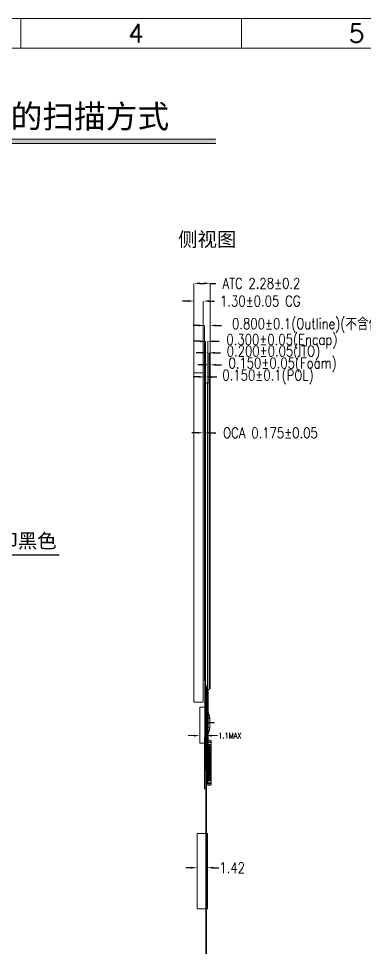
# Model space of a CAD drawing. Header units: millimetres. Extents: x 1134 to 2451, y -9 to 375.
# Drawn here: x 2229.8 to 2278.4, y 244.8 to 375.4 of the extents above; entities that cross this region are included whole.
import ezdxf

# ---------------------------------------------------------------- set-up
doc = ezdxf.new("R2010")
doc.units = ezdxf.units.MM
doc.layers.get('0').update_dxf_attribs({"lineweight": 5})
doc.layers.get('Defpoints').update_dxf_attribs({"lineweight": 5})
doc.layers.add('12 Center_line', color=1, linetype='Continuous')
for name, color, linetype, lineweight in [('COF', 110, 'Continuous', 5), ('COF-IC', 2, 'Continuous', 5), ('DIM', 3, 'Continuous', 5), ('Encap', 210, 'Continuous', 5), ('FPC', 50, 'Continuous', 5), ('ITO', 2, 'Continuous', 5), ('lens', 6, 'Continuous', 13), ('MFPC', 50, 'Continuous', 5), ('POL', 202, 'Continuous', 5), ('TAPE-Form', 32, 'Continuous', 5), ('图框', 7, 'Continuous', 5)]:
    doc.layers.add(name, color=color, linetype=linetype, lineweight=lineweight)
doc.styles.add('RD', font='ROMAND.shx', dxfattribs={"width": 0.8})
doc.styles.get("Standard").update_dxf_attribs({"font": 'txt', "bigfont": 'gbcbig.shx'})
doc.dimstyles.new('DIM', dxfattribs={"dimtxt": 1.5, "dimasz": 0.8, "dimexe": 0, "dimexo": 0.5, "dimgap": 0.11, "dimtad": 0, "dimzin": 1, "dimdsep": 46, "dimtxsty": 'RD', "dimcen": 0, "dimclrd": 256, "dimclre": 256, "dimclrt": 256, "dimadec": 0, "dimazin": 0, "dimtm": 1e-09, "dimtfac": 1, "dimtofl": 0, "dimtmove": 0, "dimatfit": 3, "dimfxl": 0, "dimlwe": -1, "dimarcsym": 0})

# ---------------------------------------------------------------- blocks, each defined once
blk = doc.blocks.new('*D114')
at = {"layer": 'Defpoints', "color": 0, "lineweight": 5, "transparency": 16777216}
for p in [(2256.71, 332.27), (2255.91, 323.66), (2256.71, 323.42)]:
    blk.add_point(p, dxfattribs=at)
at = {"layer": 'DIM', "lineweight": -2, "transparency": 16777216}
for p, q in [((2255.11, 332.27), (2254.31, 332.27)), ((2257.51, 332.27), (2258.31, 332.27))]:
    blk.add_line(p, q, dxfattribs=at)
at = {"layer": 'DIM', "transparency": 16777216}
for p, q in [((2255.91, 324.16), (2255.91, 332.27)), ((2256.71, 323.92), (2256.71, 332.27))]:
    blk.add_line(p, q, dxfattribs=at)
at = {"layer": 'DIM', "lineweight": 5, "transparency": 16777216}
for points in [[(2255.11, 332.4), (2255.11, 332.14), (2255.91, 332.27)], [(2257.51, 332.4), (2257.51, 332.14), (2256.71, 332.27)]]:
    blk.add_solid(points, dxfattribs=at)
at = {"layer": 'DIM', "lineweight": 5, "transparency": 16777216, "insert": (2274.42, 332.27), "char_height": 1.5, "attachment_point": 5, "style": 'RD'}
blk.add_mtext('0.800±0.1(Outline)(不含保护膜+FPC)', dxfattribs=at)
blk = doc.blocks.new('*D115')
at = {"layer": 'Defpoints', "color": 0, "lineweight": 5, "transparency": 16777216}
for p in [(2256.36, 328.43), (2256.36, 323.76), (2256.56, 323.76)]:
    blk.add_point(p, dxfattribs=at)
at = {"layer": 'DIM', "lineweight": -2, "transparency": 16777216}
for p, q in [((2255.56, 328.43), (2254.76, 328.43)), ((2257.36, 328.43), (2258.16, 328.43))]:
    blk.add_line(p, q, dxfattribs=at)
at = {"layer": 'DIM', "transparency": 16777216}
for p, q in [((2256.36, 324.26), (2256.36, 328.43)), ((2256.56, 324.26), (2256.56, 328.43))]:
    blk.add_line(p, q, dxfattribs=at)
at = {"layer": 'DIM', "lineweight": 5, "transparency": 16777216}
for points in [[(2255.56, 328.56), (2255.56, 328.3), (2256.36, 328.43)], [(2257.36, 328.56), (2257.36, 328.3), (2256.56, 328.43)]]:
    blk.add_solid(points, dxfattribs=at)
at = {"layer": 'DIM', "lineweight": 5, "transparency": 16777216, "insert": (2265.61, 328.43), "char_height": 1.5, "attachment_point": 5, "style": 'RD'}
blk.add_mtext('0.200±0.05(ITO)', dxfattribs=at)
blk = doc.blocks.new('*D116')
at = {"layer": 'Defpoints', "color": 0, "lineweight": 5, "transparency": 16777216}
for p in [(2256.06, 325.04), (2255.91, 323.66), (2256.06, 323.76)]:
    blk.add_point(p, dxfattribs=at)
at = {"layer": 'DIM', "lineweight": -2, "transparency": 16777216}
for p, q in [((2255.11, 325.04), (2254.31, 325.04)), ((2256.86, 325.04), (2257.66, 325.04))]:
    blk.add_line(p, q, dxfattribs=at)
at = {"layer": 'DIM', "transparency": 16777216}
for p, q in [((2255.91, 324.16), (2255.91, 325.04)), ((2256.06, 324.26), (2256.06, 325.04))]:
    blk.add_line(p, q, dxfattribs=at)
at = {"layer": 'DIM', "lineweight": 5, "transparency": 16777216}
for points in [[(2255.11, 325.17), (2255.11, 324.91), (2255.91, 325.04)], [(2256.86, 325.17), (2256.86, 324.91), (2256.06, 325.04)]]:
    blk.add_solid(points, dxfattribs=at)
at = {"layer": 'DIM', "lineweight": 5, "transparency": 16777216, "insert": (2264.85, 325.04), "char_height": 1.5, "attachment_point": 5, "style": 'RD'}
blk.add_mtext('0.150±0.1(POL)', dxfattribs=at)
blk = doc.blocks.new('*D120')
at = {"layer": 'Defpoints', "color": 0, "lineweight": 5, "transparency": 16777216}
for p in [(2256.71, 326.74), (2256.56, 323.76), (2256.71, 319.59)]:
    blk.add_point(p, dxfattribs=at)
at = {"layer": 'DIM', "lineweight": -2, "transparency": 16777216}
for p, q in [((2255.76, 326.74), (2254.96, 326.74)), ((2257.51, 326.74), (2258.31, 326.74))]:
    blk.add_line(p, q, dxfattribs=at)
at = {"layer": 'DIM', "transparency": 16777216}
for p, q in [((2256.56, 324.26), (2256.56, 326.74)), ((2256.71, 320.09), (2256.71, 326.74))]:
    blk.add_line(p, q, dxfattribs=at)
at = {"layer": 'DIM', "lineweight": 5, "transparency": 16777216}
for points in [[(2255.76, 326.87), (2255.76, 326.61), (2256.56, 326.74)], [(2257.51, 326.87), (2257.51, 326.61), (2256.71, 326.74)]]:
    blk.add_solid(points, dxfattribs=at)
at = {"layer": 'DIM', "lineweight": 5, "transparency": 16777216, "insert": (2266.9, 326.74), "char_height": 1.5, "attachment_point": 5, "style": 'RD'}
blk.add_mtext('0.150±0.05(Foam)', dxfattribs=at)
blk = doc.blocks.new('*D121')
at = {"layer": 'Defpoints', "color": 0, "lineweight": 5, "transparency": 16777216}
for p in [(2256.06, 330.05), (2256.06, 323.76), (2256.36, 323.76)]:
    blk.add_point(p, dxfattribs=at)
at = {"layer": 'DIM', "lineweight": -2, "transparency": 16777216}
for p, q in [((2255.26, 330.05), (2254.46, 330.05)), ((2257.16, 330.05), (2257.96, 330.05))]:
    blk.add_line(p, q, dxfattribs=at)
at = {"layer": 'DIM', "transparency": 16777216}
for p, q in [((2256.06, 324.26), (2256.06, 330.05)), ((2256.36, 324.26), (2256.36, 330.05))]:
    blk.add_line(p, q, dxfattribs=at)
at = {"layer": 'DIM', "lineweight": 5, "transparency": 16777216}
for points in [[(2255.26, 330.18), (2255.26, 329.91), (2256.06, 330.05)], [(2257.16, 330.18), (2257.16, 329.91), (2256.36, 330.05)]]:
    blk.add_solid(points, dxfattribs=at)
at = {"layer": 'DIM', "lineweight": 5, "transparency": 16777216, "insert": (2266.81, 330.05), "char_height": 1.5, "attachment_point": 5, "style": 'RD'}
blk.add_mtext('0.300±0.05(Encap)', dxfattribs=at)
blk = doc.blocks.new('R213NRK-001-PNL-V01-B')
at = {"layer": 'Encap', "lineweight": 5}
for p, q in [((427.11, 310.02), (426.81, 310.02)), ((426.81, 310.02), (426.81, 267.41)), ((426.81, 267.41), (427.11, 267.41))]:
    blk.add_line(p, q, dxfattribs=at)
at = {"layer": 'ITO', "lineweight": 5}
for p, q in [((427.31, 310.02), (427.11, 310.02)), ((427.11, 310.02), (427.11, 266.89)), ((427.31, 266.89), (427.31, 310.02)), ((427.11, 266.89), (427.31, 266.89))]:
    blk.add_line(p, q, dxfattribs=at)
blk = doc.blocks.new('R213NRK-001-PNLA-V01-B')
at = {"layer": 'POL', "color": 200, "lineweight": 5}
for p, q in [((678.34, 309.75), (678.19, 309.75)), ((678.19, 309.75), (678.19, 267.91)), ((678.34, 267.91), (678.19, 267.91))]:
    blk.add_line(p, q, dxfattribs=at)
at = {"layer": 'ITO', "lineweight": 5}
blk.add_blockref('R213NRK-001-PNL-V01-B', (251.53, -0.17), dxfattribs=at)
blk = doc.blocks.new('R213NRK-001-Form-V01-B')
at = {"layer": 'TAPE-Form', "lineweight": 5}
for p, q in [((912.75, 310.76), (912.75, 267.93)), ((912.9, 310.76), (912.75, 310.76)), ((912.9, 267.93), (912.9, 310.76)), ((912.75, 267.93), (912.9, 267.93))]:
    blk.add_line(p, q, dxfattribs=at)
blk = doc.blocks.new('R213NRK-001-COF-V01-B')
at = {"layer": 'COF', "lineweight": 5}
h = blk.add_hatch(dxfattribs=at)
h.set_pattern_fill('CROSS', color=256, scale=0.005)
h.set_pattern_definition([(0, (-1078.979898, 436.67476), (0.03175, 0.03175), [0.015875, -0.047625]), (90, (-1078.97196, 436.666822), (-0.03175, 0.03175), [0.015875, -0.047625])])
h.paths.add_polyline_path([(392.66, 295.5), (392.66, 294.79), (392.59, 294.79), (392.59, 294.48), (392.66, 294.48), (392.66, 294.54), (392.89, 294.54, 0.029231)])
h.paths.add_polyline_path([(392.66, 292.94), (392.66, 292.24, 0.029231), (392.89, 293.19), (392.66, 293.19), (392.66, 293.26), (392.59, 293.26), (392.59, 292.94)])
at = {"layer": '12 Center_line'}
blk.add_lwpolyline([(393.53, 293.87), (392.3, 293.87)], dxfattribs=at)
at = {"layer": 'COF', "lineweight": 5}
for p, q in [((392.45, 298.93), (392.52, 298.93)), ((392.45, 288.85), (392.45, 298.93)), ((392.52, 298.93), (392.52, 288.85)), ((392.52, 288.85), (392.45, 288.85))]:
    blk.add_line(p, q, dxfattribs=at)
at = {"layer": 'COF', "color": 2, "lineweight": 5}
for p, q in [((392.59, 298.93), (392.52, 298.93)), ((392.59, 294.32), (392.59, 298.93)), ((392.52, 294.32), (392.59, 294.32)), ((392.52, 293.41), (392.59, 293.41)), ((392.59, 293.41), (392.59, 288.85)), ((392.59, 288.85), (392.52, 288.85))]:
    blk.add_line(p, q, dxfattribs=at)
at = {"layer": 'COF', "color": 5, "lineweight": 5}
for p, q in [((392.66, 298.46), (392.59, 298.46)), ((392.66, 294.18), (392.66, 298.46)), ((392.59, 294.79), (392.66, 294.79)), ((392.59, 292.94), (392.66, 292.94)), ((392.66, 292.94), (392.66, 290.45)), ((392.66, 290.45), (392.59, 290.45))]:
    blk.add_line(p, q, dxfattribs=at)
at = {"layer": 'COF', "lineweight": 5}
for points in [[(392.89, 294.54, 0.029231), (392.66, 295.5)], [(392.89, 293.19, -0.029231), (392.66, 292.24)]]:
    blk.add_lwpolyline(points, format="xyb", dxfattribs=at)
at = {"layer": 'COF-IC', "lineweight": 5}
for p, q in [((392.66, 294.48), (392.59, 294.48)), ((392.59, 294.48), (392.59, 294.34)), ((392.59, 294.34), (392.66, 294.34)), ((392.89, 294.54), (392.66, 294.54)), ((392.66, 294.54), (392.66, 293.19)), ((392.66, 294.34), (392.66, 294.48)), ((392.89, 293.19), (392.89, 294.54)), ((392.59, 293.4), (392.66, 293.4)), ((392.59, 293.26), (392.59, 293.4)), ((392.66, 293.26), (392.59, 293.26)), ((392.66, 293.4), (392.66, 293.26)), ((392.66, 293.19), (392.89, 293.19))]:
    blk.add_line(p, q, dxfattribs=at)
blk = doc.blocks.new('OK-23GM024-04-B')
at = {"layer": 'FPC', "color": 7, "lineweight": 5}
for p, q in [((1479.37, 126.16), (1479.37, 120.06)), ((1479.99, 125.66), (1479.37, 125.66)), ((1479.84, 125.41), (1479.37, 125.41)), ((1479.43, 125.41), (1479.43, 125.2)), ((1479.44, 126.06), (1479.44, 125.96)), ((1480.02, 126.06), (1479.44, 126.06)), ((1480.02, 125.96), (1479.44, 125.96)), ((1479.46, 126.06), (1479.46, 125.96)), ((1479.47, 126.26), (1479.55, 126.28)), ((1479.87, 126.26), (1479.47, 126.26)), ((1479.55, 126.28), (1479.87, 126.28)), ((1479.57, 125.66), (1479.57, 125.41)), ((1479.84, 125.62), (1479.57, 125.62)), ((1479.84, 125.45), (1479.57, 125.45)), ((1479.58, 125.38), (1479.58, 125.23)), ((1479.58, 125.38), (1479.6, 125.37)), ((1479.76, 125.38), (1479.58, 125.38)), ((1479.64, 126.06), (1479.64, 125.96)), ((1479.74, 125.37), (1479.76, 125.38)), ((1479.76, 125.38), (1479.76, 125.23)), ((1479.78, 125.41), (1479.78, 125.2)), ((1479.8, 125.4), (1479.81, 125.38)), ((1479.87, 126.11), (1479.82, 126.06)), ((1479.82, 125.96), (1479.82, 126.06)), ((1479.82, 125.96), (1479.87, 125.91)), ((1479.82, 120.56), (1479.82, 125.66)), ((1479.84, 125.66), (1479.84, 120.56)), ((1479.87, 125.86), (1479.87, 126.28)), ((1479.87, 125.86), (1479.99, 125.76)), ((1479.89, 126.06), (1479.89, 125.96)), ((1479.91, 126.06), (1479.91, 125.96)), ((1479.96, 126.06), (1479.96, 125.96)), ((1479.98, 126.06), (1479.98, 125.96)), ((1479.99, 125.76), (1479.99, 120.46)), ((1480.02, 126.06), (1480.02, 125.96)), ((1479.84, 125.2), (1479.37, 125.2)), ((1479.84, 125.01), (1479.37, 125.01)), ((1479.84, 124.8), (1479.37, 124.8)), ((1479.84, 124.61), (1479.37, 124.61)), ((1479.37, 124.4), (1479.84, 124.4)), ((1479.84, 124.21), (1479.37, 124.21)), ((1479.43, 125.01), (1479.43, 124.8)), ((1479.43, 124.61), (1479.43, 124.4)), ((1479.43, 124.21), (1479.43, 124)), ((1479.57, 125.2), (1479.57, 125.01)), ((1479.84, 125.16), (1479.57, 125.16)), ((1479.84, 125.05), (1479.57, 125.05)), ((1479.57, 124.8), (1479.57, 124.61)), ((1479.84, 124.76), (1479.57, 124.76)), ((1479.57, 124.65), (1479.84, 124.65)), ((1479.57, 124.4), (1479.57, 124.21)), ((1479.57, 124.36), (1479.84, 124.36)), ((1479.57, 124.25), (1479.84, 124.25)), ((1479.6, 125.24), (1479.58, 125.23)), ((1479.76, 125.23), (1479.58, 125.23)), ((1479.58, 124.98), (1479.58, 124.83)), ((1479.58, 124.98), (1479.6, 124.97)), ((1479.76, 124.98), (1479.58, 124.98)), ((1479.6, 124.84), (1479.58, 124.83)), ((1479.76, 124.83), (1479.58, 124.83)), ((1479.58, 124.58), (1479.58, 124.43)), ((1479.58, 124.58), (1479.6, 124.57)), ((1479.76, 124.58), (1479.58, 124.58)), ((1479.6, 124.44), (1479.58, 124.43)), ((1479.76, 124.43), (1479.58, 124.43)), ((1479.58, 124.18), (1479.58, 124.03)), ((1479.76, 124.18), (1479.58, 124.18)), ((1479.58, 124.18), (1479.6, 124.17)), ((1479.6, 125.37), (1479.6, 125.24)), ((1479.74, 125.37), (1479.6, 125.37)), ((1479.74, 125.24), (1479.6, 125.24)), ((1479.6, 124.97), (1479.6, 124.84)), ((1479.74, 124.97), (1479.6, 124.97)), ((1479.74, 124.84), (1479.6, 124.84)), ((1479.6, 124.57), (1479.6, 124.44)), ((1479.74, 124.57), (1479.6, 124.57)), ((1479.74, 124.44), (1479.6, 124.44)), ((1479.6, 124.17), (1479.6, 124.04)), ((1479.74, 124.17), (1479.6, 124.17)), ((1479.74, 125.37), (1479.74, 125.24)), ((1479.74, 125.24), (1479.76, 125.23)), ((1479.74, 124.97), (1479.76, 124.98)), ((1479.74, 124.97), (1479.74, 124.84)), ((1479.74, 124.84), (1479.76, 124.83)), ((1479.74, 124.57), (1479.76, 124.58)), ((1479.74, 124.57), (1479.74, 124.44)), ((1479.74, 124.44), (1479.76, 124.43)), ((1479.74, 124.17), (1479.76, 124.18)), ((1479.74, 124.17), (1479.74, 124.04)), ((1479.76, 124.98), (1479.76, 124.83)), ((1479.76, 124.58), (1479.76, 124.43)), ((1479.76, 124.18), (1479.76, 124.03)), ((1479.78, 125.01), (1479.78, 124.8)), ((1479.78, 124.61), (1479.78, 124.4)), ((1479.78, 124.21), (1479.78, 124)), ((1479.81, 125.23), (1479.8, 125.21)), ((1479.8, 125), (1479.81, 124.98)), ((1479.81, 124.83), (1479.8, 124.81)), ((1479.8, 124.6), (1479.81, 124.58)), ((1479.81, 124.43), (1479.8, 124.41)), ((1479.8, 124.2), (1479.81, 124.18)), ((1480.02, 125.37), (1479.84, 125.37)), ((1480.02, 125.24), (1479.84, 125.24)), ((1480.02, 124.97), (1479.84, 124.97)), ((1480.02, 124.84), (1479.84, 124.84)), ((1480.02, 124.57), (1479.84, 124.57)), ((1480.02, 124.44), (1479.84, 124.44)), ((1480.02, 124.17), (1479.84, 124.17)), ((1479.93, 125.37), (1479.93, 125.24)), ((1479.93, 124.97), (1479.93, 124.84)), ((1479.93, 124.57), (1479.93, 124.44)), ((1479.93, 124.17), (1479.93, 124.04)), ((1479.96, 125.37), (1479.96, 125.24)), ((1479.96, 124.97), (1479.96, 124.84)), ((1479.96, 124.57), (1479.96, 124.44)), ((1479.96, 124.17), (1479.96, 124.04)), ((1480.02, 125.37), (1480.02, 125.24)), ((1480.02, 124.97), (1480.02, 124.84)), ((1480.02, 124.57), (1480.02, 124.44)), ((1480.02, 124.17), (1480.02, 124.04)), ((1479.37, 124), (1479.84, 124)), ((1479.84, 123.81), (1479.37, 123.81)), ((1479.37, 123.6), (1479.84, 123.6)), ((1479.84, 123.41), (1479.37, 123.41)), ((1479.37, 123.2), (1479.84, 123.2)), ((1479.84, 123.01), (1479.37, 123.01)), ((1479.37, 122.8), (1479.84, 122.8)), ((1479.43, 123.81), (1479.43, 123.6)), ((1479.43, 123.41), (1479.43, 123.2)), ((1479.43, 123.01), (1479.43, 122.8)), ((1479.57, 124), (1479.57, 123.81)), ((1479.57, 123.96), (1479.84, 123.96)), ((1479.57, 123.85), (1479.84, 123.85)), ((1479.57, 123.6), (1479.57, 123.41)), ((1479.57, 123.56), (1479.84, 123.56)), ((1479.57, 123.45), (1479.84, 123.45)), ((1479.57, 123.2), (1479.57, 123.01)), ((1479.57, 123.16), (1479.84, 123.16)), ((1479.57, 123.05), (1479.84, 123.05)), ((1479.57, 122.8), (1479.57, 122.61)), ((1479.6, 124.04), (1479.58, 124.03)), ((1479.76, 124.03), (1479.58, 124.03)), ((1479.58, 123.78), (1479.58, 123.63)), ((1479.58, 123.78), (1479.6, 123.77)), ((1479.76, 123.78), (1479.58, 123.78)), ((1479.6, 123.64), (1479.58, 123.63)), ((1479.76, 123.63), (1479.58, 123.63)), ((1479.58, 123.38), (1479.58, 123.23)), ((1479.58, 123.38), (1479.6, 123.37)), ((1479.76, 123.38), (1479.58, 123.38)), ((1479.6, 123.24), (1479.58, 123.23)), ((1479.76, 123.23), (1479.58, 123.23)), ((1479.58, 122.98), (1479.58, 122.83)), ((1479.76, 122.98), (1479.58, 122.98)), ((1479.58, 122.98), (1479.6, 122.97)), ((1479.6, 122.84), (1479.58, 122.83)), ((1479.76, 122.83), (1479.58, 122.83)), ((1479.74, 124.04), (1479.6, 124.04)), ((1479.6, 123.77), (1479.6, 123.64)), ((1479.74, 123.77), (1479.6, 123.77)), ((1479.74, 123.64), (1479.6, 123.64)), ((1479.6, 123.37), (1479.6, 123.24)), ((1479.74, 123.37), (1479.6, 123.37)), ((1479.74, 123.24), (1479.6, 123.24)), ((1479.6, 122.97), (1479.6, 122.84)), ((1479.74, 122.97), (1479.6, 122.97)), ((1479.74, 122.84), (1479.6, 122.84)), ((1479.74, 124.04), (1479.76, 124.03)), ((1479.74, 123.77), (1479.76, 123.78)), ((1479.74, 123.77), (1479.74, 123.64)), ((1479.74, 123.64), (1479.76, 123.63)), ((1479.74, 123.37), (1479.76, 123.38)), ((1479.74, 123.37), (1479.74, 123.24)), ((1479.74, 123.24), (1479.76, 123.23)), ((1479.74, 122.97), (1479.76, 122.98)), ((1479.74, 122.97), (1479.74, 122.84)), ((1479.74, 122.84), (1479.76, 122.83)), ((1479.76, 123.78), (1479.76, 123.63)), ((1479.76, 123.38), (1479.76, 123.23)), ((1479.76, 122.98), (1479.76, 122.83)), ((1479.78, 123.81), (1479.78, 123.6)), ((1479.78, 123.41), (1479.78, 123.2)), ((1479.78, 123.01), (1479.78, 122.8)), ((1479.81, 124.03), (1479.8, 124.01)), ((1479.8, 123.8), (1479.81, 123.78)), ((1479.81, 123.63), (1479.8, 123.61)), ((1479.8, 123.4), (1479.81, 123.38)), ((1479.81, 123.23), (1479.8, 123.21)), ((1479.8, 123), (1479.81, 122.98)), ((1479.81, 122.83), (1479.8, 122.81)), ((1480.02, 124.04), (1479.84, 124.04)), ((1480.02, 123.77), (1479.84, 123.77)), ((1480.02, 123.64), (1479.84, 123.64)), ((1480.02, 123.37), (1479.84, 123.37)), ((1480.02, 123.24), (1479.84, 123.24)), ((1480.02, 122.97), (1479.84, 122.97)), ((1480.02, 122.84), (1479.84, 122.84)), ((1479.93, 123.77), (1479.93, 123.64)), ((1479.93, 123.37), (1479.93, 123.24)), ((1479.93, 122.97), (1479.93, 122.84)), ((1479.96, 123.77), (1479.96, 123.64)), ((1479.96, 123.37), (1479.96, 123.24)), ((1479.96, 122.97), (1479.96, 122.84)), ((1480.02, 123.77), (1480.02, 123.64)), ((1480.02, 123.37), (1480.02, 123.24)), ((1480.02, 122.97), (1480.02, 122.84)), ((1479.84, 122.61), (1479.37, 122.61)), ((1479.37, 122.4), (1479.84, 122.4)), ((1479.84, 122.21), (1479.37, 122.21)), ((1479.37, 122), (1479.84, 122)), ((1479.84, 121.81), (1479.37, 121.81)), ((1479.37, 121.6), (1479.84, 121.6)), ((1479.43, 122.61), (1479.43, 122.4)), ((1479.43, 122.21), (1479.43, 122)), ((1479.43, 121.81), (1479.43, 121.6)), ((1479.57, 122.76), (1479.84, 122.76)), ((1479.57, 122.65), (1479.84, 122.65)), ((1479.57, 122.4), (1479.57, 122.21)), ((1479.57, 122.36), (1479.84, 122.36)), ((1479.57, 122.25), (1479.84, 122.25)), ((1479.57, 122), (1479.57, 121.81)), ((1479.57, 121.96), (1479.84, 121.96)), ((1479.57, 121.85), (1479.84, 121.85)), ((1479.57, 121.6), (1479.57, 121.41)), ((1479.57, 121.56), (1479.84, 121.56)), ((1479.76, 122.58), (1479.58, 122.58)), ((1479.58, 122.58), (1479.6, 122.57)), ((1479.58, 122.58), (1479.58, 122.43)), ((1479.6, 122.44), (1479.58, 122.43)), ((1479.76, 122.43), (1479.58, 122.43)), ((1479.76, 122.18), (1479.58, 122.18)), ((1479.58, 122.18), (1479.6, 122.17)), ((1479.58, 122.18), (1479.58, 122.03)), ((1479.6, 122.04), (1479.58, 122.03)), ((1479.76, 122.03), (1479.58, 122.03)), ((1479.76, 121.78), (1479.58, 121.78)), ((1479.58, 121.78), (1479.6, 121.77)), ((1479.58, 121.78), (1479.58, 121.63)), ((1479.6, 121.64), (1479.58, 121.63)), ((1479.76, 121.63), (1479.58, 121.63)), ((1479.74, 122.57), (1479.6, 122.57)), ((1479.6, 122.57), (1479.6, 122.44)), ((1479.74, 122.44), (1479.6, 122.44)), ((1479.74, 122.17), (1479.6, 122.17)), ((1479.6, 122.17), (1479.6, 122.04)), ((1479.74, 122.04), (1479.6, 122.04)), ((1479.74, 121.77), (1479.6, 121.77)), ((1479.6, 121.77), (1479.6, 121.64)), ((1479.74, 121.64), (1479.6, 121.64)), ((1479.74, 122.57), (1479.76, 122.58)), ((1479.74, 122.57), (1479.74, 122.44)), ((1479.74, 122.44), (1479.76, 122.43)), ((1479.74, 122.17), (1479.76, 122.18)), ((1479.74, 122.17), (1479.74, 122.04)), ((1479.74, 122.04), (1479.76, 122.03)), ((1479.74, 121.77), (1479.76, 121.78)), ((1479.74, 121.77), (1479.74, 121.64)), ((1479.74, 121.64), (1479.76, 121.63)), ((1479.76, 122.58), (1479.76, 122.43)), ((1479.76, 122.18), (1479.76, 122.03)), ((1479.76, 121.78), (1479.76, 121.63)), ((1479.78, 122.61), (1479.78, 122.4)), ((1479.78, 122.21), (1479.78, 122)), ((1479.78, 121.81), (1479.78, 121.6)), ((1479.8, 122.6), (1479.81, 122.58)), ((1479.81, 122.43), (1479.8, 122.41)), ((1479.8, 122.2), (1479.81, 122.18)), ((1479.81, 122.03), (1479.8, 122.01)), ((1479.8, 121.8), (1479.81, 121.78)), ((1479.81, 121.63), (1479.8, 121.61)), ((1480.02, 122.57), (1479.84, 122.57)), ((1480.02, 122.44), (1479.84, 122.44)), ((1480.02, 122.17), (1479.84, 122.17)), ((1480.02, 122.04), (1479.84, 122.04)), ((1480.02, 121.77), (1479.84, 121.77)), ((1480.02, 121.64), (1479.84, 121.64)), ((1479.93, 122.57), (1479.93, 122.44)), ((1479.93, 122.17), (1479.93, 122.04)), ((1479.93, 121.77), (1479.93, 121.64)), ((1479.96, 122.57), (1479.96, 122.44)), ((1479.96, 122.17), (1479.96, 122.04)), ((1479.96, 121.77), (1479.96, 121.64)), ((1480.02, 122.57), (1480.02, 122.44)), ((1480.02, 122.17), (1480.02, 122.04)), ((1480.02, 121.77), (1480.02, 121.64)), ((1479.84, 121.41), (1479.37, 121.41)), ((1479.37, 121.2), (1479.84, 121.2)), ((1479.84, 121.01), (1479.37, 121.01)), ((1479.37, 120.8), (1479.84, 120.8)), ((1479.37, 120.56), (1479.99, 120.56)), ((1479.43, 121.41), (1479.43, 121.2)), ((1479.43, 121.01), (1479.43, 120.8)), ((1480.02, 120.26), (1479.44, 120.26)), ((1479.44, 120.26), (1479.44, 120.16)), ((1480.02, 120.16), (1479.44, 120.16)), ((1479.46, 120.26), (1479.46, 120.16)), ((1479.57, 121.45), (1479.84, 121.45)), ((1479.57, 121.2), (1479.57, 121.01)), ((1479.57, 121.16), (1479.84, 121.16)), ((1479.57, 121.05), (1479.84, 121.05)), ((1479.57, 120.8), (1479.57, 120.56)), ((1479.57, 120.76), (1479.84, 120.76)), ((1479.57, 120.6), (1479.84, 120.6)), ((1479.76, 121.38), (1479.58, 121.38)), ((1479.58, 121.38), (1479.6, 121.37)), ((1479.58, 121.38), (1479.58, 121.23)), ((1479.6, 121.24), (1479.58, 121.23)), ((1479.76, 121.23), (1479.58, 121.23)), ((1479.76, 120.98), (1479.58, 120.98)), ((1479.58, 120.98), (1479.6, 120.97)), ((1479.58, 120.98), (1479.58, 120.83)), ((1479.6, 120.84), (1479.58, 120.83)), ((1479.76, 120.83), (1479.58, 120.83)), ((1479.74, 121.37), (1479.6, 121.37)), ((1479.6, 121.37), (1479.6, 121.24)), ((1479.74, 121.24), (1479.6, 121.24)), ((1479.74, 120.97), (1479.6, 120.97)), ((1479.6, 120.97), (1479.6, 120.84)), ((1479.74, 120.84), (1479.6, 120.84)), ((1479.64, 120.26), (1479.64, 120.16)), ((1479.74, 121.37), (1479.76, 121.38)), ((1479.74, 121.37), (1479.74, 121.24)), ((1479.74, 121.24), (1479.76, 121.23)), ((1479.74, 120.97), (1479.76, 120.98)), ((1479.74, 120.97), (1479.74, 120.84)), ((1479.74, 120.84), (1479.76, 120.83)), ((1479.76, 121.38), (1479.76, 121.23)), ((1479.76, 120.98), (1479.76, 120.83)), ((1479.78, 121.41), (1479.78, 121.2)), ((1479.78, 121.01), (1479.78, 120.8)), ((1479.8, 121.4), (1479.81, 121.38)), ((1479.81, 121.23), (1479.8, 121.21)), ((1479.8, 121), (1479.81, 120.98)), ((1479.81, 120.83), (1479.8, 120.81)), ((1479.87, 120.31), (1479.82, 120.26)), ((1479.82, 120.26), (1479.82, 120.16)), ((1479.82, 120.16), (1479.87, 120.11)), ((1480.02, 121.37), (1479.84, 121.37)), ((1480.02, 121.24), (1479.84, 121.24)), ((1480.02, 120.97), (1479.84, 120.97)), ((1480.02, 120.84), (1479.84, 120.84)), ((1479.99, 120.46), (1479.87, 120.36)), ((1479.87, 119.94), (1479.87, 120.36)), ((1479.89, 120.26), (1479.89, 120.16)), ((1479.91, 120.26), (1479.91, 120.16)), ((1479.93, 121.37), (1479.93, 121.24)), ((1479.93, 120.97), (1479.93, 120.84)), ((1479.96, 121.37), (1479.96, 121.24)), ((1479.96, 120.97), (1479.96, 120.84)), ((1479.96, 120.26), (1479.96, 120.16)), ((1479.98, 120.26), (1479.98, 120.16)), ((1480.02, 121.37), (1480.02, 121.24)), ((1480.02, 120.97), (1480.02, 120.84)), ((1480.02, 120.26), (1480.02, 120.16)), ((1479.87, 119.96), (1479.47, 119.96)), ((1479.55, 119.94), (1479.47, 119.96)), ((1479.55, 119.94), (1479.87, 119.94))]:
    blk.add_line(p, q, dxfattribs=at)
for centre, radius, start, end in [((1479.47, 126.16), 0.1, 90, 180), ((1479.47, 125.76), 0.1, 180, 270), ((1479.78, 125.38), 0.03, 36.8699, 90), ((1479.84, 125.4), 0.03, 216.8699, 270), ((1479.78, 125.23), 0.03, 270, 323.1301), ((1479.78, 124.98), 0.03, 36.8699, 90), ((1479.78, 124.83), 0.03, 270, 323.1301), ((1479.78, 124.58), 0.03, 36.8699, 90), ((1479.78, 124.43), 0.03, 270, 323.1301), ((1479.78, 124.18), 0.03, 36.8699, 90), ((1479.84, 125.21), 0.03, 90, 143.1301), ((1479.84, 125), 0.03, 216.8699, 270), ((1479.84, 124.81), 0.03, 90, 143.1301), ((1479.84, 124.6), 0.03, 216.8699, 270), ((1479.84, 124.41), 0.03, 90, 143.1301), ((1479.84, 124.2), 0.03, 216.8699, 270), ((1479.78, 124.03), 0.03, 270, 323.1301), ((1479.78, 123.78), 0.03, 36.8699, 90), ((1479.78, 123.63), 0.03, 270, 323.1301), ((1479.78, 123.38), 0.03, 36.8699, 90), ((1479.78, 123.23), 0.03, 270, 323.1301), ((1479.78, 122.98), 0.03, 36.8699, 90), ((1479.78, 122.83), 0.03, 270, 323.1301), ((1479.84, 124.01), 0.03, 90, 143.1301), ((1479.84, 123.8), 0.03, 216.8699, 270), ((1479.84, 123.61), 0.03, 90, 143.1301), ((1479.84, 123.4), 0.03, 216.8699, 270), ((1479.84, 123.21), 0.03, 90, 143.1301), ((1479.84, 123), 0.03, 216.8699, 270), ((1479.84, 122.81), 0.03, 90, 143.1301), ((1479.78, 122.58), 0.03, 36.8699, 90), ((1479.78, 122.43), 0.03, 270, 323.1301), ((1479.78, 122.18), 0.03, 36.8699, 90), ((1479.78, 122.03), 0.03, 270, 323.1301), ((1479.78, 121.78), 0.03, 36.8699, 90), ((1479.78, 121.63), 0.03, 270, 323.1301), ((1479.84, 122.6), 0.03, 216.8699, 270), ((1479.84, 122.41), 0.03, 90, 143.1301), ((1479.84, 122.2), 0.03, 216.8699, 270), ((1479.84, 122.01), 0.03, 90, 143.1301), ((1479.84, 121.8), 0.03, 216.8699, 270), ((1479.84, 121.61), 0.03, 90, 143.1301), ((1479.47, 120.46), 0.1, 90, 180), ((1479.78, 121.38), 0.03, 36.8699, 90), ((1479.78, 121.23), 0.03, 270, 323.1301), ((1479.78, 120.98), 0.03, 36.8699, 90), ((1479.78, 120.83), 0.03, 270, 323.1301), ((1479.84, 121.4), 0.03, 216.8699, 270), ((1479.84, 121.21), 0.03, 90, 143.1301), ((1479.84, 121), 0.03, 216.8699, 270), ((1479.84, 120.81), 0.03, 90, 143.1301), ((1479.47, 120.06), 0.1, 180, 270)]:
    blk.add_arc(centre, radius, start, end, dxfattribs=at)
blk = doc.blocks.new('*D127')
at = {"layer": 'Defpoints', "color": 0, "lineweight": 5, "transparency": 16777216}
for p in [(2254.89, 256.2), (2256.31, 256.2), (2256.31, 256.04)]:
    blk.add_point(p, dxfattribs=at)
at = {"layer": 'DIM', "lineweight": -2, "transparency": 16777216}
for p, q in [((2254.09, 256.04), (2253.29, 256.04)), ((2257.11, 256.04), (2257.91, 256.04))]:
    blk.add_line(p, q, dxfattribs=at)
at = {"layer": 'DIM', "transparency": 16777216}
for p, q in [((2254.89, 255.7), (2254.89, 256.04)), ((2256.31, 255.7), (2256.31, 256.04))]:
    blk.add_line(p, q, dxfattribs=at)
at = {"layer": 'DIM', "lineweight": 5, "transparency": 16777216}
for points in [[(2254.09, 256.17), (2254.09, 255.9), (2254.89, 256.04)], [(2257.11, 256.17), (2257.11, 255.9), (2256.31, 256.04)]]:
    blk.add_solid(points, dxfattribs=at)
at = {"layer": 'DIM', "lineweight": 5, "transparency": 16777216, "insert": (2259.8, 256.04), "char_height": 1.5, "attachment_point": 5, "style": 'RD'}
blk.add_mtext('1.42', dxfattribs=at)
blk = doc.blocks.new('*D134')
at = {"layer": 'Defpoints', "color": 0, "lineweight": 5, "transparency": 16777216}
for p in [(2254.43, 335.71), (2254.43, 324.42), (2255.73, 324.52)]:
    blk.add_point(p, dxfattribs=at)
at = {"layer": 'DIM', "lineweight": -2, "transparency": 16777216}
for p, q in [((2253.63, 335.71), (2252.83, 335.71)), ((2256.53, 335.71), (2257.33, 335.71))]:
    blk.add_line(p, q, dxfattribs=at)
at = {"layer": 'DIM', "transparency": 16777216}
for p, q in [((2254.43, 324.92), (2254.43, 335.71)), ((2255.73, 325.02), (2255.73, 335.71))]:
    blk.add_line(p, q, dxfattribs=at)
at = {"layer": 'DIM', "lineweight": 5, "transparency": 16777216}
for points in [[(2253.63, 335.84), (2253.63, 335.58), (2254.43, 335.71)], [(2256.53, 335.84), (2256.53, 335.58), (2255.73, 335.71)]]:
    blk.add_solid(points, dxfattribs=at)
at = {"layer": 'DIM', "lineweight": 5, "transparency": 16777216, "insert": (2263.76, 335.71), "char_height": 1.5, "attachment_point": 5, "style": 'RD'}
blk.add_mtext('1.30%%P0.05 CG', dxfattribs=at)
blk = doc.blocks.new('*D135')
at = {"layer": 'Defpoints', "color": 0, "lineweight": 5, "transparency": 16777216}
for p in [(2255.73, 316.08), (2255.91, 317.18), (2255.91, 316.08)]:
    blk.add_point(p, dxfattribs=at)
at = {"layer": 'DIM', "lineweight": -2, "transparency": 16777216}
for p, q in [((2254.93, 317.18), (2254.13, 317.18)), ((2256.71, 317.18), (2257.51, 317.18))]:
    blk.add_line(p, q, dxfattribs=at)
at = {"layer": 'DIM', "transparency": 16777216}
for p, q in [((2255.73, 316.58), (2255.73, 317.18)), ((2255.91, 316.58), (2255.91, 317.18))]:
    blk.add_line(p, q, dxfattribs=at)
at = {"layer": 'DIM', "lineweight": 5, "transparency": 16777216}
for points in [[(2254.93, 317.32), (2254.93, 317.05), (2255.73, 317.18)], [(2256.71, 317.32), (2256.71, 317.05), (2255.91, 317.18)]]:
    blk.add_solid(points, dxfattribs=at)
at = {"layer": 'DIM', "lineweight": 5, "transparency": 16777216, "insert": (2265.19, 317.18), "char_height": 1.5, "attachment_point": 5, "style": 'RD'}
blk.add_mtext('OCA 0.175±0.05', dxfattribs=at)
blk = doc.blocks.new('*D136')
at = {"layer": 'Defpoints', "color": 0, "lineweight": 5, "transparency": 16777216}
for p in [(2256.71, 338.2), (2254.43, 324.42), (2256.71, 310.43)]:
    blk.add_point(p, dxfattribs=at)
at = {"layer": 'DIM', "transparency": 16777216}
for p, q in [((2254.43, 324.92), (2254.43, 338.2)), ((2256.71, 310.93), (2256.71, 338.2))]:
    blk.add_line(p, q, dxfattribs=at)
at = {"layer": 'DIM', "lineweight": -2, "transparency": 16777216}
for p, q in [((2255.23, 338.2), (2255.91, 338.2)), ((2256.71, 338.2), (2257.51, 338.2))]:
    blk.add_line(p, q, dxfattribs=at)
at = {"layer": 'DIM', "lineweight": 5, "transparency": 16777216}
for points in [[(2255.23, 338.34), (2255.23, 338.07), (2254.43, 338.2)], [(2255.91, 338.34), (2255.91, 338.07), (2256.71, 338.2)]]:
    blk.add_solid(points, dxfattribs=at)
at = {"layer": 'DIM', "lineweight": 5, "transparency": 16777216, "insert": (2263.93, 338.2), "char_height": 1.5, "attachment_point": 5, "style": 'RD'}
blk.add_mtext('\\A1;ATC 2.28±0.2', dxfattribs=at)
blk = doc.blocks.new('*D147')
at = {"layer": 'Defpoints', "color": 0, "lineweight": 5, "transparency": 16777216}
for p in [(0.1, -7.46), (-0.82, -7.96), (0.1, -7.96)]:
    blk.add_point(p, dxfattribs=at)
at = {"layer": 'DIM', "linetype": 'ByBlock', "lineweight": 5, "transparency": 16777216}
for p, q in [((-1.62, -7.46), (-2.42, -7.46)), ((-0.82, -7.46), (-0.82, -7.46)), ((0.1, -7.46), (0.1, -7.46)), ((0.9, -7.46), (1.7, -7.46))]:
    blk.add_line(p, q, dxfattribs=at)
at = {"layer": 'DIM', "lineweight": 5, "transparency": 16777216}
for points in [[(-1.62, -7.33), (-1.62, -7.6), (-0.82, -7.46)], [(0.9, -7.33), (0.9, -7.6), (0.1, -7.46)]]:
    blk.add_solid(points, dxfattribs=at)
at = {"layer": 'DIM', "lineweight": 5, "transparency": 16777216, "insert": (3.43, -7.46), "char_height": 0.8, "attachment_point": 5, "style": 'RD'}
blk.add_mtext('1.1MAX', dxfattribs=at)
blk = doc.blocks.new('R213NRK-007-PFG10-CVL-V01-B')
at = {"layer": 'lens'}
blk.add_lwpolyline([(2049.63, 257.19), (2050.93, 257.19), (2050.93, 303.49), (2049.63, 303.49)], close=True, dxfattribs=at)
blk = doc.blocks.new('R213NRK-004-TFPC-V02-B')
at = {"layer": 'MFPC', "lineweight": 5}
blk.add_hatch(color=4, dxfattribs=at).paths.add_polyline_path([(0, -8.524), (0.1, -8.524), (0.1, -3.48), (0, -3.48)])
at = {"layer": 'DIM', "color": 0, "lineweight": 5}
blk.add_lwpolyline([(-0.12, -3.48), (-0.12, -8.524), (-0.82, -8.524), (-0.82, -3.48)], close=True, dxfattribs=at)
at = {"layer": 'MFPC', "lineweight": 5}
blk.add_lwpolyline([(0, 0), (-0.12, 0), (-0.12, -12.325), (0, -12.325)], close=True, dxfattribs=at)
at = {"layer": 'MFPC', "color": 4, "lineweight": 5}
blk.add_lwpolyline([(0, -8.524), (0.1, -8.524), (0.1, -3.48), (0, -3.48)], close=True, dxfattribs=at)
at = {"layer": 'DIM', "lineweight": 5}
dim = blk.add_linear_dim(base=(0.1, -7.465), p1=(-0.82, -7.96), p2=(0.1, -7.96), text='1.1MAX', dimstyle='DIM', override={"dimfxl": 1.25, "dimlwd": 5, "dimlwe": 5, "dimarcsym": 1}, dxfattribs=at)
dim.commit()
dim.dimension.update_dxf_attribs({"geometry": '*D147', "text_midpoint": (3.425, -7.465)})

msp = doc.modelspace()

# ---------------------------------------------------------------- hatches: boundary and pattern name
at = {"layer": 'DIM', "lineweight": 5}
h = msp.add_hatch(color=2, dxfattribs=at)
h.dxf.hatch_style = 1
h.paths.add_polyline_path([(2257.3135, 357.8451), (2257.3135, 358.4501), (2205.6687, 358.4501), (2205.6687, 357.8451)])
h = msp.add_hatch(color=2, dxfattribs=at)
h.dxf.hatch_style = 1
h.paths.add_polyline_path([(2257.5044, 357.8451), (2257.5044, 358.4501), (2205.8596, 358.4501), (2205.8596, 357.8451)])
at = {"layer": 'MFPC', "lineweight": 5}
h = msp.add_hatch(color=4, dxfattribs=at)
h.dxf.hatch_style = 1
h.paths.add_polyline_path([(2255.8947, 267.1446), (2256.0947, 267.1446), (2256.0947, 274.4446), (2255.8947, 274.4446)])
msp.add_hatch(color=4, dxfattribs=at).paths.add_polyline_path([(2256.2147, 260.8261), (2256.3147, 260.8261), (2256.3147, 250.2359), (2256.2147, 250.2359)])

# ---------------------------------------------------------------- linework, layer by layer
at = {"lineweight": 5}
msp.add_line((2256.0947, 273.9924), (2256.2147, 273.9924), dxfattribs=at)
msp.add_lwpolyline([(2255.8947, 267.1446), (2256.0947, 267.1446), (2256.0947, 274.4446), (2255.8947, 274.4446)], close=True, dxfattribs=at)
at = {"layer": 'DIM', "color": 2, "lineweight": 5}
for p, q in [((2257.3135, 358.4501), (2205.6687, 358.4501)), ((2257.5044, 358.4501), (2205.8596, 358.4501)), ((2205.6687, 357.8451), (2257.3135, 357.8451)), ((2205.8596, 357.8451), (2257.5044, 357.8451))]:
    msp.add_line(p, q, dxfattribs=at)
at = {"layer": 'MFPC', "lineweight": 5}
msp.add_lwpolyline([(2256.2147, 208.1036), (2256.2147, 274.4446), (2256.0947, 274.4446), (2256.0947, 208.1036)], dxfattribs=at)
msp.add_lwpolyline([(2254.8947, 260.8261), (2256.0947, 260.8261), (2256.0947, 250.2359), (2254.8947, 250.2359)], close=True, dxfattribs=at)
at = {"layer": 'MFPC', "color": 4, "lineweight": 5}
msp.add_lwpolyline([(2256.2147, 260.8261), (2256.3147, 260.8261), (2256.3147, 250.2359), (2256.2147, 250.2359)], close=True, dxfattribs=at)
at = {"layer": '图框', "color": 7, "linetype": 'ByBlock', "lineweight": 5, "ltscale": 0.55}
for p, q in [((2230.0739, 371.2891), (2230.0739, 375.4275)), ((2261.1075, 371.2891), (2261.1075, 375.4275)), ((2136.9731, 371.2891), (2447.3091, 371.2891))]:
    msp.add_line(p, q, dxfattribs=at)
msp.add_lwpolyline([(2132.8347, 375.4275), (2451.4475, 375.4275), (2451.4475, 149.8842), (2132.8347, 149.8842)], close=True, dxfattribs=at)

# ---------------------------------------------------------------- block references
at = {"lineweight": 5}
msp.add_blockref('R213NRK-004-TFPC-V02-B', (2256.0587, 282.0695), dxfattribs=at)
at = {"layer": 'COF', "lineweight": 5}
msp.add_blockref('R213NRK-001-COF-V01-B', (1863.7671, -17.4882), dxfattribs=at)
at = {"layer": 'DIM', "lineweight": 5}
msp.add_blockref('R213NRK-007-PFG10-CVL-V01-B', (204.8054, 22.1066), dxfattribs=at)
at = {"layer": 'FPC', "color": 1, "lineweight": 5, "xscale": -1}
msp.add_blockref('OK-23GM024-04-B', (3736.2361, 147.6891), dxfattribs=at)
at = {"layer": 'POL', "lineweight": 5}
msp.add_blockref('R213NRK-001-PNLA-V01-B', (1577.715, 14.3582), dxfattribs=at)
at = {"layer": 'TAPE-Form', "lineweight": 5}
msp.add_blockref('R213NRK-001-Form-V01-B', (1343.8103, 13.2923), dxfattribs=at)

# ---------------------------------------------------------------- texts
at = {"layer": 'DIM', "color": 2, "lineweight": 5, "insert": (2208.6065, 363.3019), "char_height": 3.26726, "width": 45.994283, "attachment_point": 1}
msp.add_mtext('{\\fSimSun|b0|i0|c134|p2; 注意屏幕的扫描方式}', dxfattribs=at)
at = {"layer": 'DIM', "lineweight": 5, "char_height": 2}
for s, insert, width, attachment_point in [('{\\fSimSun|b0|i0|c134|p54;侧视图}', (2252.2083, 345.3838), 17.066172, 1), ('{\\fSimSun|b0|i0|c134|p2;背面丝印黑色}', (2226.928, 301.877, -24.5534), 33.761893, 5)]:
    msp.add_mtext(s, dxfattribs=dict(at, insert=insert, width=width, attachment_point=attachment_point))
at = {"layer": '图框', "color": 7, "linetype": 'ByBlock', "lineweight": 5, "ltscale": 0.55, "char_height": 2.5865, "width": 4.402867, "attachment_point": 1}
for s, insert in [('4', (2245.165, 374.6481)), ('5', (2276.1986, 374.6481))]:
    msp.add_mtext(s, dxfattribs=dict(at, insert=insert))

# ---------------------------------------------------------------- dimensions: what is measured, and where the dimension line sits
at = {"layer": 'DIM', "lineweight": 5}
for base, p1, p2, text, override, picture, middle in [((2256.7087442581, 338.2048700468), (2254.4337442581, 324.4173047178), (2256.7087442581, 310.4338626906), 'ATC <>', {"dimgap": 0.11, "dimtol": 1, "dimlim": 0, "dimtp": 0.2, "dimtm": 0.2, "dimtfac": 1, "dimtdec": 3, "dimfxl": 0.8, "dimtolj": 1, "dimarcsym": 1}, '*D136', (2263.9330299724, 338.2048700468)), ((2256.7087, 326.7389), (2256.5587, 323.7568), (2256.7087, 319.5915), '<>(Foam)', {"dimdec": 3, "dimtol": 1, "dimtp": 0.05, "dimtm": 0.05, "dimfxl": 0.8, "dimarcsym": 1}, '*D120', (2266.9045, 326.7389)), ((2255.9087, 317.1842), (2255.7337, 316.0822), (2255.9087, 316.0822), 'OCA <>', {"dimdec": 3, "dimtol": 1, "dimtp": 0.05, "dimtm": 0.05, "dimfxl": 0.8, "dimarcsym": 1}, '*D135', (2265.1902, 317.1842))]:
    dim = msp.add_linear_dim(base=base, p1=p1, p2=p2, text=text, dimstyle='DIM', override=override, dxfattribs=at)
    dim.commit()
    dim.dimension.update_dxf_attribs({"geometry": picture, "text_midpoint": middle})
dim = msp.add_linear_dim(base=(2254.4337, 335.7092), p1=(2255.7337, 324.5203), p2=(2254.4337, 324.4173), angle=180, text='<>%%P0.05 CG', dimstyle='DIM', override={"dimtxt": 1.5, "dimfxl": 0.8, "dimarcsym": 1}, dxfattribs=at)
dim.commit()
dim.dimension.update_dxf_attribs({"geometry": '*D134', "text_midpoint": (2263.758, 335.7092), "dimtype": 160})
for base, p1, p2, text, override, picture, middle in [((2256.7087, 332.269), (2255.9087, 323.6564), (2256.7087, 323.4248), '<>(Outline)(不含保护膜+FPC)', {"dimdec": 3, "dimtol": 1, "dimtp": 0.1, "dimtm": 0.1, "dimfxl": 0.8, "dimarcsym": 1}, '*D114', (2274.4235, 332.269)), ((2256.0587, 330.0473), (2256.3587, 323.7568), (2256.0587, 323.7568), '<>(Encap)', {"dimdec": 3, "dimtol": 1, "dimtp": 0.05, "dimtm": 0.05, "dimfxl": 0.8, "dimarcsym": 1}, '*D121', (2266.8116, 330.0473)), ((2256.3587, 328.4311), (2256.5587, 323.7568), (2256.3587, 323.7568), '<>(ITO)', {"dimdec": 3, "dimtol": 1, "dimtp": 0.05, "dimtm": 0.05, "dimfxl": 0.8, "dimarcsym": 1}, '*D115', (2265.6116, 328.4311)), ((2256.0587, 325.0407), (2255.9087, 323.6564), (2256.0587, 323.7568), '<>(POL)', {"dimdec": 3, "dimtol": 1, "dimtp": 0.1, "dimtm": 0.1, "dimfxl": 0.8, "dimarcsym": 1}, '*D116', (2264.8545, 325.0407))]:
    dim = msp.add_linear_dim(base=base, p1=p1, p2=p2, text=text, dimstyle='DIM', override=override, dxfattribs=at)
    dim.commit()
    dim.dimension.update_dxf_attribs({"geometry": picture, "text_midpoint": middle, "dimtype": 160})
dim = msp.add_linear_dim(base=(2256.3147, 256.0367), p1=(2254.8947, 256.2015), p2=(2256.3147, 256.2015), dimstyle='DIM', override={"dimfxl": 0.8, "dimarcsym": 1}, dxfattribs=at)
dim.commit()
dim.dimension.update_dxf_attribs({"geometry": '*D127', "text_midpoint": (2259.7962, 256.0367)})

# ---------------------------------------------------------------- leaders
msp.add_leader([(2214.3951, 300.017), (2235.4865, 300.017)], dimstyle='DIM', override={"dimfxl": 0.8, "dimarcsym": 1}, dxfattribs=at)

doc.saveas('drawing.dxf')
